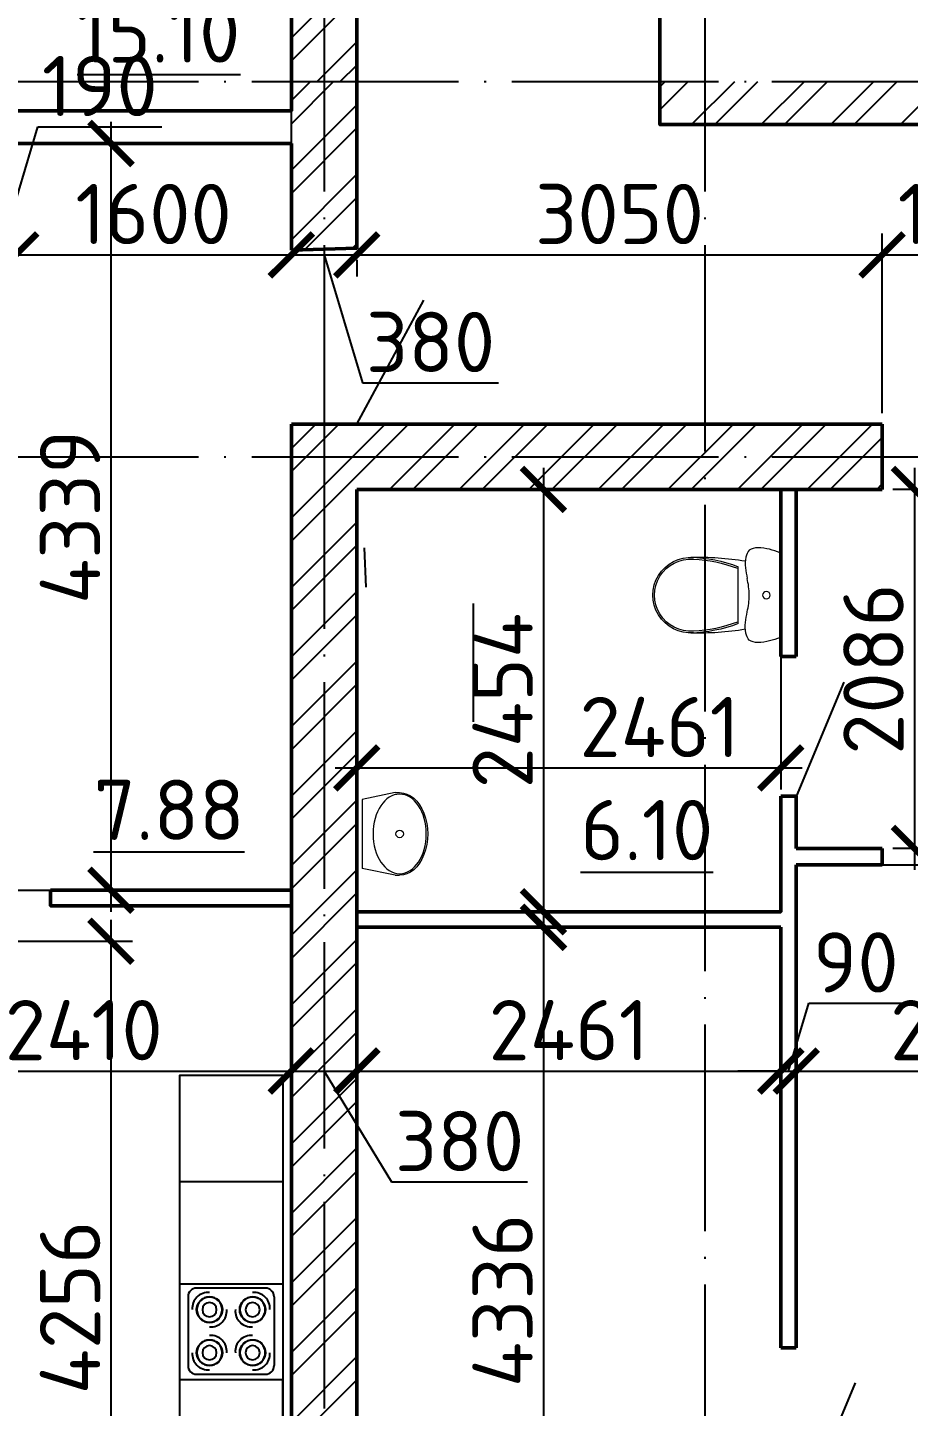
# Model space of a CAD drawing. Header units: millimetres. Extents: x -121275 to -95372, y 16759 to 40426.
# Drawn here: x -118056.9 to -118005.8, y 39368.8 to 39449 of the extents above; entities that cross this region are included whole.
import ezdxf

# ---------------------------------------------------------------- set-up
doc = ezdxf.new("R2010")
doc.units = ezdxf.units.MM
doc.header["$LTSCALE"] = 0.5
doc.linetypes.add('ACAD_ISO04W100', pattern=[30, 24, -3, 0, -3])
for name, color, linetype in [('kuhnja', 190, 'Continuous'), ('оси', 7, 'ACAD_ISO04W100'), ('размеры', 7, 'Continuous'), ('тонкие', 7, 'Continuous')]:
    doc.layers.add(name, color=color, linetype=linetype)
for name, color, linetype, lineweight in [('построения', 6, 'Continuous', 25), ('Сантехника', 255, 'Continuous', 15), ('ТОЛСТЫЕ3', 7, 'Continuous', 50), ('ТОНКИЕе', 7, 'Continuous', 25)]:
    doc.layers.add(name, color=color, linetype=linetype, lineweight=lineweight)
doc.styles.add('Наклонный', font='isocpeur.ttf', dxfattribs={"height": 3.5})
doc.dimstyles.new('СТРОИТЕЛЬНЫЙ', dxfattribs={"dimtxt": 3.5, "dimasz": 2.5, "dimexe": 1.25, "dimexo": 0.625, "dimtad": 1, "dimdec": 0, "dimlfac": 100, "dimdsep": 46, "dimtxsty": 'Наклонный', "dimblk1": 'ARCHTICK', "dimblk2": 'ARCHTICK', "dimsah": 1, "dimcen": 0, "dimdle": 1.25, "dimadec": 0, "dimazin": 0, "dimtfac": 0.75, "dimtdec": 0, "dimtmove": 0, "dimatfit": 3, "dimldrblk": 'ARCHTICK', "dimfxl": 1, "dimtolj": 1, "dimtzin": 0, "dimarcsym": 0})

# ---------------------------------------------------------------- blocks, each defined once
blk = doc.blocks.new('A$C010B7E6C')
at = {"layer": 'Сантехника'}
for p, q in [((738.7, 520.7), (738.7, 29.3)), ((493.7, 440.5), (493.7, 109.6))]:
    blk.add_line(p, q, dxfattribs=at)
blk.add_circle((657.8, 275), 21.7, dxfattribs=at)
for centre, radius, start, end in [((218.7, 275), 220, 85.79897, 274.20103), ((218.7, 275), 210, 85.79897, 274.20103), ((266.3, -1145.5), 1641.2, 80.55729, 91.66188), ((196.2, -339.2), 834.5, 69.11151, 88.45313), ((196.1, -339.3), 824.6, 69.11242, 87.36208), ((196.2, 889.2), 834.5, 271.54687, 290.88849), ((196.1, 889.3), 824.6, 272.63792, 290.88758), ((266.3, 1695.5), 1641.2, 268.33812, 279.44271)]:
    blk.add_arc(centre, radius, start, end, dxfattribs=at)
for points in [[(738.7, 520.7), (608.7, 550), (558.7, 536.1), (538.7, 495), (546.7, 372.7)], [(546.7, 372.7), (558.7, 275), (546.5, 177.3)], [(738.7, 29.3), (608.7, 0), (558.7, 14), (538.7, 55), (546.5, 177.3)]]:
    blk.add_spline(points, degree=3, dxfattribs=at)
blk = doc.blocks.new('A$C456D3840')
at = {"layer": 'Сантехника'}
for p, q in [((189.3, 480), (162.4, 480)), ((189.3, 480), (379.3, 440.1)), ((379.3, 39.9), (379.3, 440.1)), ((189.3, 0), (162.4, 0)), ((189.3, 0), (379.3, 39.9))]:
    blk.add_line(p, q, dxfattribs=at)
blk.add_circle((162.4, 240), 21.7, dxfattribs=at)
at = {"layer": 'Сантехника', "extrusion": (0, 0, -1)}
blk.add_ellipse((162.4, 240), major_axis=(0, -240), ratio=0.679586, start_param=0, end_param=3.141593, dxfattribs=at)
blk.add_ellipse((162.4, 240), major_axis=(0, -231.3), ratio=0.667472, dxfattribs=at)
blk = doc.blocks.new('_ArchTick')
at = {"color": 0, "linetype": 'ByBlock', "const_width": 0.15}
blk.add_lwpolyline([(-0.5, -0.5), (0.5, 0.5)], dxfattribs=at)
blk = doc.blocks.new('*D1007')
at = {"layer": 'Defpoints', "color": 0, "transparency": 16777216}
for p in [(-118059.487, 39443.225), (-118057.587, 39435.751), (-118057.587, 39435.751)]:
    blk.add_point(p, dxfattribs=at)
at = {"layer": 'размеры', "color": 0, "lineweight": -2, "transparency": 16777216}
for p, q in [((-118058.537, 39435.751), (-118056.306, 39443.188)), ((-118056.306, 39443.188), (-118049.106, 39443.188)), ((-118059.487, 39442.6), (-118059.487, 39434.501)), ((-118057.587, 39436.376), (-118057.587, 39437.001)), ((-118060.737, 39435.751), (-118056.337, 39435.751))]:
    blk.add_line(p, q, dxfattribs=at)
at = {"layer": 'размеры', "color": 0, "lineweight": -2, "transparency": 16777216, "xscale": 2.5, "yscale": 2.5, "zscale": 2.5, "rotation": 180}
blk.add_blockref('_ArchTick', (-118059.487, 39435.751), dxfattribs=at)
at = {"layer": 'размеры', "color": 0, "lineweight": -2, "transparency": 16777216, "xscale": 2.5, "yscale": 2.5, "zscale": 2.5}
blk.add_blockref('_ArchTick', (-118057.587, 39435.751), dxfattribs=at)
at = {"layer": 'размеры', "color": 0, "transparency": 16777216, "insert": (-118052.706, 39445.563), "char_height": 3.5, "attachment_point": 5, "style": 'Наклонный'}
blk.add_mtext('\\A1;190', dxfattribs=at)
blk = doc.blocks.new('*D951')
at = {"layer": 'Defpoints', "color": 0, "transparency": 16777216}
for p in [(-118057.587, 39435.751), (-118041.587, 39435.751), (-118041.587, 39435.751)]:
    blk.add_point(p, dxfattribs=at)
at = {"layer": 'размеры', "color": 0, "lineweight": -2, "transparency": 16777216}
for p, q in [((-118057.587, 39436.376), (-118057.587, 39437.001)), ((-118041.587, 39436.376), (-118041.587, 39437.001)), ((-118058.837, 39435.751), (-118040.337, 39435.751))]:
    blk.add_line(p, q, dxfattribs=at)
at = {"layer": 'размеры', "color": 0, "lineweight": -2, "transparency": 16777216, "xscale": 2.5, "yscale": 2.5, "zscale": 2.5, "rotation": 180}
blk.add_blockref('_ArchTick', (-118057.587, 39435.751), dxfattribs=at)
at = {"layer": 'размеры', "color": 0, "lineweight": -2, "transparency": 16777216, "xscale": 2.5, "yscale": 2.5, "zscale": 2.5}
blk.add_blockref('_ArchTick', (-118041.587, 39435.751), dxfattribs=at)
at = {"layer": 'размеры', "color": 0, "transparency": 16777216, "insert": (-118049.587, 39438.126), "char_height": 3.5, "attachment_point": 5, "style": 'Наклонный'}
blk.add_mtext('\\A1;1600', dxfattribs=at)
blk = doc.blocks.new('*D1008')
at = {"layer": 'Defpoints', "color": 0, "transparency": 16777216}
for p in [(-118041.587, 39435.751), (-118037.787, 39436.089), (-118037.787, 39435.751)]:
    blk.add_point(p, dxfattribs=at)
at = {"layer": 'размеры', "color": 0, "lineweight": -2, "transparency": 16777216}
for p, q in [((-118041.587, 39436.376), (-118041.587, 39437.001)), ((-118042.837, 39435.751), (-118036.537, 39435.751)), ((-118039.687, 39435.751), (-118037.456, 39428.313)), ((-118037.787, 39435.464), (-118037.787, 39434.501)), ((-118037.456, 39428.313), (-118029.556, 39428.313))]:
    blk.add_line(p, q, dxfattribs=at)
at = {"layer": 'размеры', "color": 0, "lineweight": -2, "transparency": 16777216, "xscale": 2.5, "yscale": 2.5, "zscale": 2.5, "rotation": 180}
blk.add_blockref('_ArchTick', (-118041.587, 39435.751), dxfattribs=at)
at = {"layer": 'размеры', "color": 0, "lineweight": -2, "transparency": 16777216, "xscale": 2.5, "yscale": 2.5, "zscale": 2.5}
blk.add_blockref('_ArchTick', (-118037.787, 39435.751), dxfattribs=at)
at = {"layer": 'размеры', "color": 0, "transparency": 16777216, "insert": (-118033.506, 39430.688), "char_height": 3.5, "attachment_point": 5, "style": 'Наклонный'}
blk.add_mtext('\\A1;380', dxfattribs=at)
blk = doc.blocks.new('*D1009')
at = {"layer": 'Defpoints', "color": 0, "transparency": 16777216}
for p in [(-118037.787, 39436.089), (-118007.287, 39435.751), (-118007.287, 39425.925)]:
    blk.add_point(p, dxfattribs=at)
at = {"layer": 'размеры', "color": 0, "lineweight": -2, "transparency": 16777216}
for p, q in [((-118007.287, 39426.55), (-118007.287, 39437.001)), ((-118039.037, 39435.751), (-118006.037, 39435.751)), ((-118037.787, 39435.464), (-118037.787, 39434.501))]:
    blk.add_line(p, q, dxfattribs=at)
at = {"layer": 'размеры', "color": 0, "lineweight": -2, "transparency": 16777216, "xscale": 2.5, "yscale": 2.5, "zscale": 2.5, "rotation": 180}
blk.add_blockref('_ArchTick', (-118037.787, 39435.751), dxfattribs=at)
at = {"layer": 'размеры', "color": 0, "lineweight": -2, "transparency": 16777216, "xscale": 2.5, "yscale": 2.5, "zscale": 2.5}
blk.add_blockref('_ArchTick', (-118007.287, 39435.751), dxfattribs=at)
at = {"layer": 'размеры', "color": 0, "transparency": 16777216, "insert": (-118022.537, 39438.126), "char_height": 3.5, "attachment_point": 5, "style": 'Наклонный'}
blk.add_mtext('\\A1;3050', dxfattribs=at)
blk = doc.blocks.new('*D1010')
at = {"layer": 'Defpoints', "color": 0, "transparency": 16777216}
for p in [(-117997.187, 39435.751), (-118007.287, 39425.925), (-117997.187, 39425.925)]:
    blk.add_point(p, dxfattribs=at)
at = {"layer": 'размеры', "color": 0, "lineweight": -2, "transparency": 16777216}
for p, q in [((-118007.287, 39426.55), (-118007.287, 39437.001)), ((-117997.187, 39426.55), (-117997.187, 39437.001)), ((-118008.537, 39435.751), (-117995.937, 39435.751))]:
    blk.add_line(p, q, dxfattribs=at)
at = {"layer": 'размеры', "color": 0, "lineweight": -2, "transparency": 16777216, "xscale": 2.5, "yscale": 2.5, "zscale": 2.5, "rotation": 180}
blk.add_blockref('_ArchTick', (-118007.287, 39435.751), dxfattribs=at)
at = {"layer": 'размеры', "color": 0, "lineweight": -2, "transparency": 16777216, "xscale": 2.5, "yscale": 2.5, "zscale": 2.5}
blk.add_blockref('_ArchTick', (-117997.187, 39435.751), dxfattribs=at)
at = {"layer": 'размеры', "color": 0, "transparency": 16777216, "insert": (-118002.237, 39438.126), "char_height": 3.5, "attachment_point": 5, "style": 'Наклонный'}
blk.add_mtext('\\A1;1010', dxfattribs=at)
blk = doc.blocks.new('*D952')
at = {"layer": 'Defpoints', "color": 0, "transparency": 16777216}
for p in [(-118041.587, 39388.329), (-118065.688, 39385.229), (-118041.587, 39383.625)]:
    blk.add_point(p, dxfattribs=at)
at = {"layer": 'размеры', "color": 0, "lineweight": -2, "transparency": 16777216}
for p, q in [((-118065.688, 39385.854), (-118065.688, 39389.579)), ((-118041.587, 39384.25), (-118041.587, 39389.579)), ((-118066.938, 39388.329), (-118040.337, 39388.329))]:
    blk.add_line(p, q, dxfattribs=at)
at = {"layer": 'размеры', "color": 0, "lineweight": -2, "transparency": 16777216, "xscale": 2.5, "yscale": 2.5, "zscale": 2.5, "rotation": 180}
blk.add_blockref('_ArchTick', (-118065.688, 39388.329), dxfattribs=at)
at = {"layer": 'размеры', "color": 0, "lineweight": -2, "transparency": 16777216, "xscale": 2.5, "yscale": 2.5, "zscale": 2.5}
blk.add_blockref('_ArchTick', (-118041.587, 39388.329), dxfattribs=at)
at = {"layer": 'размеры', "color": 0, "transparency": 16777216, "insert": (-118053.637, 39390.704), "char_height": 3.5, "attachment_point": 5, "style": 'Наклонный'}
blk.add_mtext('\\A1;2410', dxfattribs=at)
blk = doc.blocks.new('*D953')
at = {"layer": 'Defpoints', "color": 0, "transparency": 16777216}
for p in [(-118037.787, 39388.329), (-118041.587, 39383.625), (-118037.787, 39382.372)]:
    blk.add_point(p, dxfattribs=at)
at = {"layer": 'размеры', "color": 0, "lineweight": -2, "transparency": 16777216}
for p, q in [((-118041.587, 39384.25), (-118041.587, 39389.579)), ((-118037.787, 39382.997), (-118037.787, 39389.579)), ((-118042.837, 39388.329), (-118036.537, 39388.329)), ((-118039.687, 39388.329), (-118035.772, 39381.881)), ((-118035.772, 39381.881), (-118027.872, 39381.881))]:
    blk.add_line(p, q, dxfattribs=at)
at = {"layer": 'размеры', "color": 0, "lineweight": -2, "transparency": 16777216, "xscale": 2.5, "yscale": 2.5, "zscale": 2.5, "rotation": 180}
blk.add_blockref('_ArchTick', (-118041.587, 39388.329), dxfattribs=at)
at = {"layer": 'размеры', "color": 0, "lineweight": -2, "transparency": 16777216, "xscale": 2.5, "yscale": 2.5, "zscale": 2.5}
blk.add_blockref('_ArchTick', (-118037.787, 39388.329), dxfattribs=at)
at = {"layer": 'размеры', "color": 0, "transparency": 16777216, "insert": (-118031.822, 39384.256), "char_height": 3.5, "attachment_point": 5, "style": 'Наклонный'}
blk.add_mtext('\\A1;380', dxfattribs=at)
blk = doc.blocks.new('*D954')
at = {"layer": 'Defpoints', "color": 0, "transparency": 16777216}
for p in [(-118013.173, 39388.329), (-118037.787, 39382.372), (-118013.173, 39382.372)]:
    blk.add_point(p, dxfattribs=at)
at = {"layer": 'размеры', "color": 0, "lineweight": -2, "transparency": 16777216}
for p, q in [((-118037.787, 39382.997), (-118037.787, 39389.579)), ((-118013.173, 39382.997), (-118013.173, 39389.579)), ((-118039.037, 39388.329), (-118011.923, 39388.329))]:
    blk.add_line(p, q, dxfattribs=at)
at = {"layer": 'размеры', "color": 0, "lineweight": -2, "transparency": 16777216, "xscale": 2.5, "yscale": 2.5, "zscale": 2.5, "rotation": 180}
blk.add_blockref('_ArchTick', (-118037.787, 39388.329), dxfattribs=at)
at = {"layer": 'размеры', "color": 0, "lineweight": -2, "transparency": 16777216, "xscale": 2.5, "yscale": 2.5, "zscale": 2.5}
blk.add_blockref('_ArchTick', (-118013.173, 39388.329), dxfattribs=at)
at = {"layer": 'размеры', "color": 0, "transparency": 16777216, "insert": (-118025.48, 39390.704), "char_height": 3.5, "attachment_point": 5, "style": 'Наклонный'}
blk.add_mtext('\\A1;2461', dxfattribs=at)
blk = doc.blocks.new('*D955')
at = {"layer": 'Defpoints', "color": 0, "transparency": 16777216}
for p in [(-118012.273, 39388.329), (-118012.273, 39386.054), (-118013.173, 39382.372)]:
    blk.add_point(p, dxfattribs=at)
at = {"layer": 'размеры', "color": 0, "lineweight": -2, "transparency": 16777216}
for p, q in [((-118012.723, 39388.329), (-118011.542, 39392.266)), ((-118011.542, 39392.266), (-118006.092, 39392.266)), ((-118013.173, 39382.997), (-118013.173, 39389.579)), ((-118012.273, 39386.679), (-118012.273, 39389.579)), ((-118013.173, 39388.329), (-118015.673, 39388.329)), ((-118013.173, 39388.329), (-118012.273, 39388.329)), ((-118013.173, 39388.329), (-118012.273, 39388.329)), ((-118012.273, 39388.329), (-118009.773, 39388.329))]:
    blk.add_line(p, q, dxfattribs=at)
at = {"layer": 'размеры', "color": 0, "lineweight": -2, "transparency": 16777216, "xscale": 2.5, "yscale": 2.5, "zscale": 2.5}
blk.add_blockref('_ArchTick', (-118013.173, 39388.329), dxfattribs=at)
at = {"layer": 'размеры', "color": 0, "lineweight": -2, "transparency": 16777216, "xscale": 2.5, "yscale": 2.5, "zscale": 2.5, "rotation": 180}
blk.add_blockref('_ArchTick', (-118012.273, 39388.329), dxfattribs=at)
at = {"layer": 'размеры', "color": 0, "transparency": 16777216, "insert": (-118008.817, 39394.641), "char_height": 3.5, "attachment_point": 5, "style": 'Наклонный'}
blk.add_mtext('\\A1;90', dxfattribs=at)
blk = doc.blocks.new('*D960')
at = {"layer": 'Defpoints', "color": 0, "transparency": 16777216}
for p in [(-117991.413, 39388.329), (-117991.413, 39386.97), (-118012.273, 39386.054)]:
    blk.add_point(p, dxfattribs=at)
at = {"layer": 'размеры', "color": 0, "lineweight": -2, "transparency": 16777216}
for p, q in [((-118012.273, 39386.679), (-118012.273, 39389.579)), ((-117991.413, 39387.595), (-117991.413, 39389.579)), ((-118013.523, 39388.329), (-117990.163, 39388.329))]:
    blk.add_line(p, q, dxfattribs=at)
at = {"layer": 'размеры', "color": 0, "lineweight": -2, "transparency": 16777216, "xscale": 2.5, "yscale": 2.5, "zscale": 2.5, "rotation": 180}
blk.add_blockref('_ArchTick', (-118012.273, 39388.329), dxfattribs=at)
at = {"layer": 'размеры', "color": 0, "lineweight": -2, "transparency": 16777216, "xscale": 2.5, "yscale": 2.5, "zscale": 2.5}
blk.add_blockref('_ArchTick', (-117991.413, 39388.329), dxfattribs=at)
at = {"layer": 'размеры', "color": 0, "transparency": 16777216, "insert": (-118001.843, 39390.704), "char_height": 3.5, "attachment_point": 5, "style": 'Наклонный'}
blk.add_mtext('\\A1;2086', dxfattribs=at)
blk = doc.blocks.new('*D963')
at = {"layer": 'Defpoints', "color": 0, "transparency": 16777216}
for p in [(-118049.298, 39442.225), (-118063.277, 39398.834), (-118052.059, 39398.834)]:
    blk.add_point(p, dxfattribs=at)
at = {"layer": 'размеры', "color": 0, "lineweight": -2, "transparency": 16777216}
for p, q in [((-118052.059, 39443.475), (-118052.059, 39397.584)), ((-118049.923, 39442.225), (-118053.309, 39442.225)), ((-118062.652, 39398.834), (-118050.809, 39398.834))]:
    blk.add_line(p, q, dxfattribs=at)
at = {"layer": 'размеры', "color": 0, "lineweight": -2, "transparency": 16777216, "xscale": 2.5, "yscale": 2.5, "zscale": 2.5}
for p, rotation in [((-118052.059, 39442.225), 90), ((-118052.059, 39398.834), 270)]:
    blk.add_blockref('_ArchTick', p, dxfattribs=dict(at, rotation=rotation))
at = {"layer": 'размеры', "color": 0, "transparency": 16777216, "insert": (-118054.434, 39420.53), "char_height": 3.5, "attachment_point": 5, "rotation": 90, "style": 'Наклонный'}
blk.add_mtext('\\A1;4339', dxfattribs=at)
blk = doc.blocks.new('*D964')
at = {"layer": 'Defpoints', "color": 0, "transparency": 16777216}
for p in [(-118078.157, 39395.871), (-118078.157, 39353.314), (-118052.059, 39353.314)]:
    blk.add_point(p, dxfattribs=at)
at = {"layer": 'размеры', "color": 0, "lineweight": -2, "transparency": 16777216}
for p, q in [((-118052.059, 39397.121), (-118052.059, 39352.064)), ((-118077.532, 39395.871), (-118050.809, 39395.871)), ((-118077.532, 39353.314), (-118050.809, 39353.314))]:
    blk.add_line(p, q, dxfattribs=at)
at = {"layer": 'размеры', "color": 0, "lineweight": -2, "transparency": 16777216, "xscale": 2.5, "yscale": 2.5, "zscale": 2.5}
for p, rotation in [((-118052.059, 39395.871), 90), ((-118052.059, 39353.314), 270)]:
    blk.add_blockref('_ArchTick', p, dxfattribs=dict(at, rotation=rotation))
at = {"layer": 'размеры', "color": 0, "transparency": 16777216, "insert": (-118054.434, 39374.593), "char_height": 3.5, "attachment_point": 5, "rotation": 90, "style": 'Наклонный'}
blk.add_mtext('\\A1;4256', dxfattribs=at)
blk = doc.blocks.new('*D1016')
at = {"layer": 'Defpoints', "color": 0, "transparency": 16777216}
for p in [(-118037.787, 39396.681), (-118037.787, 39353.325), (-118026.95, 39353.325)]:
    blk.add_point(p, dxfattribs=at)
at = {"layer": 'размеры', "color": 0, "lineweight": -2, "transparency": 16777216}
for p, q in [((-118026.95, 39397.931), (-118026.95, 39352.075)), ((-118037.162, 39396.681), (-118025.7, 39396.681)), ((-118037.162, 39353.325), (-118025.7, 39353.325))]:
    blk.add_line(p, q, dxfattribs=at)
at = {"layer": 'размеры', "color": 0, "lineweight": -2, "transparency": 16777216, "xscale": 2.5, "yscale": 2.5, "zscale": 2.5}
for p, rotation in [((-118026.95, 39396.681), 90), ((-118026.95, 39353.325), 270)]:
    blk.add_blockref('_ArchTick', p, dxfattribs=dict(at, rotation=rotation))
at = {"layer": 'размеры', "color": 0, "transparency": 16777216, "insert": (-118029.325, 39375.003), "char_height": 3.5, "attachment_point": 5, "rotation": 90, "style": 'Наклонный'}
blk.add_mtext('\\A1;4336', dxfattribs=at)
blk = doc.blocks.new('*D971')
at = {"layer": 'Defpoints', "color": 0, "transparency": 16777216}
for p in [(-118014.268, 39422.125), (-118026.95, 39397.581), (-118014.268, 39397.581)]:
    blk.add_point(p, dxfattribs=at)
at = {"layer": 'размеры', "color": 0, "lineweight": -2, "transparency": 16777216}
for p, q in [((-118026.95, 39423.375), (-118026.95, 39396.331)), ((-118014.893, 39422.125), (-118028.2, 39422.125)), ((-118014.893, 39397.581), (-118028.2, 39397.581))]:
    blk.add_line(p, q, dxfattribs=at)
at = {"layer": 'размеры', "color": 0, "lineweight": -2, "transparency": 16777216, "xscale": 2.5, "yscale": 2.5, "zscale": 2.5}
for p, rotation in [((-118026.95, 39422.125), 90), ((-118026.95, 39397.581), 270)]:
    blk.add_blockref('_ArchTick', p, dxfattribs=dict(at, rotation=rotation))
at = {"layer": 'размеры', "color": 0, "transparency": 16777216, "insert": (-118029.325, 39409.853), "char_height": 3.5, "attachment_point": 5, "rotation": 90, "style": 'Наклонный'}
blk.add_mtext('\\A1;2454', dxfattribs=at)
blk = doc.blocks.new('*D1017')
at = {"layer": 'Defpoints', "color": 0, "transparency": 16777216}
for p in [(-118037.787, 39422.125), (-118013.173, 39422.125), (-118013.173, 39405.942)]:
    blk.add_point(p, dxfattribs=at)
at = {"layer": 'размеры', "color": 0, "lineweight": -2, "transparency": 16777216}
for p, q in [((-118037.787, 39421.5), (-118037.787, 39404.692)), ((-118013.173, 39421.5), (-118013.173, 39404.692)), ((-118039.037, 39405.942), (-118011.923, 39405.942))]:
    blk.add_line(p, q, dxfattribs=at)
at = {"layer": 'размеры', "color": 0, "lineweight": -2, "transparency": 16777216, "xscale": 2.5, "yscale": 2.5, "zscale": 2.5, "rotation": 180}
blk.add_blockref('_ArchTick', (-118037.787, 39405.942), dxfattribs=at)
at = {"layer": 'размеры', "color": 0, "lineweight": -2, "transparency": 16777216, "xscale": 2.5, "yscale": 2.5, "zscale": 2.5}
blk.add_blockref('_ArchTick', (-118013.173, 39405.942), dxfattribs=at)
at = {"layer": 'размеры', "color": 0, "transparency": 16777216, "insert": (-118020.205, 39408.317), "char_height": 3.5, "attachment_point": 5, "style": 'Наклонный'}
blk.add_mtext('\\A1;2461', dxfattribs=at)
blk = doc.blocks.new('*D1018')
at = {"layer": 'Defpoints', "color": 0, "transparency": 16777216}
for p in [(-117991.413, 39422.125), (-118005.416, 39401.264), (-117991.413, 39401.264)]:
    blk.add_point(p, dxfattribs=at)
at = {"layer": 'размеры', "color": 0, "lineweight": -2, "transparency": 16777216}
for p, q in [((-118005.416, 39423.375), (-118005.416, 39400.014)), ((-117992.038, 39422.125), (-118006.666, 39422.125)), ((-117992.038, 39401.264), (-118006.666, 39401.264))]:
    blk.add_line(p, q, dxfattribs=at)
at = {"layer": 'размеры', "color": 0, "lineweight": -2, "transparency": 16777216, "xscale": 2.5, "yscale": 2.5, "zscale": 2.5}
for p, rotation in [((-118005.416, 39422.125), 90), ((-118005.416, 39401.264), 270)]:
    blk.add_blockref('_ArchTick', p, dxfattribs=dict(at, rotation=rotation))
at = {"layer": 'размеры', "color": 0, "transparency": 16777216, "insert": (-118007.791, 39411.694), "char_height": 3.5, "attachment_point": 5, "rotation": 90, "style": 'Наклонный'}
blk.add_mtext('\\A1;2086', dxfattribs=at)
blk = doc.blocks.new('*D966')
at = {"layer": 'Defpoints', "color": 0, "transparency": 16777216}
for p in [(-118011.225, 39400.316), (-118011.225, 39353.305), (-117984.104, 39353.305)]:
    blk.add_point(p, dxfattribs=at)
at = {"layer": 'размеры', "color": 0, "lineweight": -2, "transparency": 16777216}
for p, q in [((-117984.104, 39401.566), (-117984.104, 39352.055)), ((-118010.6, 39400.316), (-117982.854, 39400.316)), ((-118010.6, 39353.305), (-117982.854, 39353.305))]:
    blk.add_line(p, q, dxfattribs=at)
at = {"layer": 'размеры', "color": 0, "lineweight": -2, "transparency": 16777216, "xscale": 2.5, "yscale": 2.5, "zscale": 2.5}
for p, rotation in [((-117984.104, 39400.316), 90), ((-117984.104, 39353.305), 270)]:
    blk.add_blockref('_ArchTick', p, dxfattribs=dict(at, rotation=rotation))
at = {"layer": 'размеры', "color": 0, "transparency": 16777216, "insert": (-117986.479, 39376.81), "char_height": 3.5, "attachment_point": 5, "rotation": 90, "style": 'Наклонный'}
blk.add_mtext('\\A1;4701', dxfattribs=at)

msp = doc.modelspace()

# ---------------------------------------------------------------- hatches: boundary and pattern name
at = {"layer": 'тонкие', "transparency": 33554687}
h = msp.add_hatch(dxfattribs=at)
h.set_pattern_fill('ANSI32', scale=0.3)
h.set_pattern_definition([(45, (2097.6295, 1014.2258), (-2.02055763, 2.02055763), []), (45, (2098.9765, 1014.2258), (-2.02055763, 2.02055763), [])])
h.paths.add_polyline_path([(-117997.187, 39445.825), (-118017.587, 39445.825), (-118017.587, 39443.325), (-117997.187, 39443.325)])
h.paths.add_polyline_path([(-118017.587, 39445.825), (-118020.188, 39445.825), (-118020.188, 39443.325), (-118017.587, 39443.325)])
h.paths.add_polyline_path([(-117986.136, 39445.825), (-117995.287, 39445.825), (-117995.287, 39443.325), (-117986.136, 39443.325)])
h.paths.add_polyline_path([(-117986.136, 39447.125), (-117993.387, 39447.125), (-117993.387, 39487.025), (-117995.287, 39487.025), (-117995.287, 39445.825), (-117986.136, 39445.825)])
h.paths.add_polyline_path([(-117995.287, 39445.825), (-117997.187, 39445.825), (-117997.187, 39443.325), (-117995.287, 39443.325)])
h.paths.add_polyline_path([(-117967.687, 39445.825), (-117974.036, 39445.825), (-117974.036, 39443.325), (-117968.187, 39443.325), (-117968.187, 39440.699), (-117967.687, 39440.699)])
h.paths.add_polyline_path([(-117964.387, 39445.825), (-117967.687, 39445.825), (-117967.687, 39440.699), (-117964.387, 39440.699)])
h.paths.add_polyline_path([(-117967.687, 39487.025), (-117968.187, 39487.025), (-117968.187, 39485.725), (-117968.187, 39447.125), (-117974.036, 39447.125), (-117974.036, 39445.825), (-117967.687, 39445.825)])
h.paths.add_polyline_path([(-117964.387, 39485.725), (-117957.538, 39485.815), (-117957.538, 39487.025), (-117967.687, 39487.025), (-117967.687, 39445.825), (-117964.387, 39445.825)])
h.paths.add_polyline_path([(-118057.587, 39424.025), (-118110.487, 39424.025), (-118110.487, 39422.125), (-118057.587, 39422.125)])
h.paths.add_polyline_path([(-118057.587, 39425.925), (-118059.487, 39425.925), (-118110.487, 39425.925), (-118110.487, 39424.025), (-118057.587, 39424.025)])
h.paths.add_polyline_path([(-117984.687, 39424.025), (-117995.287, 39424.025), (-117995.287, 39422.125), (-117991.413, 39422.125), (-117984.687, 39422.125)])
h.paths.add_polyline_path([(-117984.687, 39425.925), (-117995.287, 39425.925), (-117995.287, 39424.025), (-117984.687, 39424.025)])
h.paths.add_polyline_path([(-117995.287, 39425.925), (-117997.187, 39425.925), (-117997.187, 39424.025), (-117995.287, 39424.025)])
h.paths.add_polyline_path([(-117995.287, 39424.025), (-117997.187, 39424.025), (-117997.187, 39422.125), (-117995.287, 39422.125)])
h.paths.add_polyline_path([(-117967.687, 39424.025), (-117974.587, 39424.025), (-117974.587, 39422.125), (-117969.587, 39422.125), (-117969.587, 39418.196), (-117967.687, 39418.196)])
h.paths.add_polyline_path([(-117967.687, 39430.599), (-117968.187, 39430.599), (-117968.187, 39425.925), (-117974.587, 39425.925), (-117974.587, 39424.025), (-117967.687, 39424.025)])
h.paths.add_polyline_path([(-117965.787, 39422.125), (-117860.324, 39422.125), (-117860.324, 39424.025), (-117967.687, 39424.025), (-117967.687, 39418.196), (-117965.787, 39418.196)])
h.paths.add_polyline_path([(-117860.324, 39425.925), (-117964.387, 39425.925), (-117964.387, 39430.599), (-117967.687, 39430.599), (-117967.687, 39424.025), (-117860.324, 39424.025)])
h.paths.add_polyline_path([(-118039.687, 39487.025), (-118041.587, 39487.025), (-118041.587, 39445.825), (-118039.687, 39445.825)])
h.paths.add_polyline_path([(-118037.787, 39487.025), (-118039.687, 39487.025), (-118039.687, 39445.825), (-118037.787, 39445.825)])
h.paths.add_polyline_path([(-118039.687, 39503.891), (-118041.587, 39503.891), (-118041.587, 39487.025), (-118039.687, 39487.025)])
h.paths.add_polyline_path([(-118037.787, 39503.891), (-118039.687, 39503.891), (-118039.687, 39487.025), (-118037.787, 39487.025)])
h.paths.add_polyline_path([(-117997.187, 39487.025), (-117997.187, 39445.825), (-117995.287, 39445.825), (-117995.287, 39487.025)])
h = msp.add_hatch(dxfattribs=at)
h.set_pattern_fill('ANSI32', scale=0.3)
h.paths.add_polyline_path([(-118029.787, 39349.425), (-118029.787, 39352.025), (-118056.212, 39352.025), (-118056.212, 39349.425), (-118033.587, 39349.425), (-118033.587, 39331.125), (-118029.787, 39331.125)])
h.paths.add_polyline_path([(-118029.787, 39353.318), (-118037.787, 39353.325), (-118037.787, 39422.125), (-118017.587, 39422.125), (-118017.587, 39424.025), (-118039.687, 39424.025), (-118039.687, 39352.025), (-118029.787, 39352.025)])
h.paths.add_polyline_path([(-118039.687, 39424.025), (-118041.587, 39424.025), (-118041.587, 39353.299), (-118048.087, 39353.299), (-118056.212, 39353.305), (-118056.212, 39352.025), (-118039.687, 39352.025)])
h.paths.add_polyline_path([(-118017.587, 39425.925), (-118037.787, 39425.925), (-118039.687, 39425.925), (-118039.687, 39424.025), (-118017.587, 39424.025)])
h.paths.add_polyline_path([(-118007.287, 39424.025), (-118017.587, 39424.025), (-118017.587, 39422.125), (-118013.173, 39422.125), (-118012.273, 39422.125), (-118007.287, 39422.125)])
h.paths.add_polyline_path([(-118007.287, 39425.925), (-118017.587, 39425.925), (-118017.587, 39424.025), (-118007.287, 39424.025)])
h.paths.add_polyline_path([(-118037.787, 39445.825), (-118039.687, 39445.825), (-118039.687, 39436.08), (-118037.787, 39436.135)])
h.paths.add_polyline_path([(-118039.687, 39445.825), (-118041.587, 39445.825), (-118041.587, 39436.025), (-118039.687, 39436.08)])
h.paths.add_polyline_path([(-118039.687, 39425.925), (-118041.587, 39425.925), (-118041.587, 39424.025), (-118039.687, 39424.025)])

# ---------------------------------------------------------------- linework, layer by layer
at = {"layer": 'kuhnja', "color": 7, "linetype": 'Continuous'}
for p, q in [((-118041.587, 39389.062), (-118041.587, 39370.9)), ((-118042.087, 39388.062), (-118042.087, 39370.4)), ((-118041.587, 39370.9), (-118041.587, 39353.299)), ((-118042.087, 39353.299), (-118042.087, 39370.4))]:
    msp.add_line(p, q, dxfattribs=at)
at = {"layer": 'kuhnja', "color": 7, "ltscale": 600}
for p, q in [((-118042.587, 39375.213), (-118042.587, 39371.213)), ((-118042.087, 39370.4), (-118042.087, 39364.4))]:
    msp.add_line(p, q, dxfattribs=at)
msp.add_lwpolyline([(-118042.587, 39375.213, 0.414214), (-118043.087, 39375.713), (-118047.087, 39375.713, 0.414214), (-118047.587, 39375.213), (-118047.587, 39371.213, 0.414214), (-118047.087, 39370.713), (-118043.087, 39370.713, 0.414214), (-118042.587, 39371.213)], format="xyb", dxfattribs=at)
for points in [[(-118046.337, 39373.725, 1), (-118046.337, 39375.2, 1)], [(-118046.337, 39374.875, 1), (-118046.337, 39374.05, 1)], [(-118043.837, 39373.725, 1), (-118043.837, 39375.2, 1)], [(-118043.837, 39374.05, 1), (-118043.837, 39374.875, 1)], [(-118046.337, 39371.225, 1), (-118046.337, 39372.7, 1)], [(-118046.337, 39372.375, 1), (-118046.337, 39371.55, 1)], [(-118043.837, 39372.7, 1), (-118043.837, 39371.225, 1)], [(-118043.837, 39371.55, 1), (-118043.837, 39372.375, 1)]]:
    msp.add_lwpolyline(points, format="xyb", close=True, dxfattribs=at)
msp.add_lwpolyline([(-118048.087, 39370.4), (-118048.087, 39364.4), (-118042.087, 39364.4), (-118048.055, 39364.4)], dxfattribs=at)
for centre in [(-118046.337, 39374.463), (-118043.837, 39374.463), (-118046.337, 39371.963), (-118043.837, 39371.963)]:
    msp.add_circle(centre, 0.75, dxfattribs=at)
for centre, start, end in [((-118046.41, 39374.536), 85.49745, 184.50255), ((-118043.764, 39374.536), 355.49745, 94.50255), ((-118046.264, 39374.39), 265.49745, 4.50255), ((-118043.91, 39374.39), 175.49745, 274.50255), ((-118046.264, 39372.036), 355.49745, 94.50255), ((-118043.91, 39372.036), 85.49745, 184.50255), ((-118046.41, 39371.89), 175.49745, 274.50255), ((-118043.764, 39371.89), 265.49745, 4.50255)]:
    msp.add_arc(centre, 0.93, start, end, dxfattribs=at)
at = {"layer": 'оси', "color": 7}
for points in [[(-118039.687, 39542.025), (-118039.687, 39426.025)], [(-118017.587, 39542.025), (-118017.587, 39352.025)], [(-118119.384, 39445.825), (-117828.747, 39445.825)], [(-118039.687, 39426.025), (-118039.687, 39352.025)], [(-118119.384, 39424.025), (-117828.747, 39424.025)]]:
    msp.add_lwpolyline(points, dxfattribs=at)
at = {"layer": 'построения', "color": 7, "lineweight": 50}
for points in [[(-118041.587, 39447.325), (-118041.587, 39503.891)], [(-118041.587, 39444.125), (-118041.587, 39447.325)], [(-118037.787, 39447.325), (-118037.787, 39436.089)], [(-118041.587, 39436.025), (-118041.587, 39442.225)], [(-118037.787, 39425.925), (-118037.787, 39425.925)], [(-118007.287, 39425.925), (-118037.787, 39425.925)], [(-118041.587, 39353.299), (-118041.587, 39422.125)], [(-118037.787, 39422.125), (-118037.787, 39353.325)], [(-118037.787, 39422.125), (-118007.287, 39422.125)]]:
    msp.add_lwpolyline(points, dxfattribs=at)
at = {"layer": 'ТОЛСТЫЕ3', "color": 7}
for points in [[(-118041.587, 39436.025), (-118037.787, 39436.135)], [(-118037.787, 39425.925), (-118041.587, 39425.925)]]:
    msp.add_lwpolyline(points, dxfattribs=at)
at = {"layer": 'тонкие', "color": 7}
for p, q in [((-118037.354, 39418.724), (-118037.257, 39416.443)), ((-118031.041, 39415.5), (-118031.041, 39408.622))]:
    msp.add_line(p, q, dxfattribs=at)
at = {"layer": 'ТОНКИЕе', "color": 7, "lineweight": 50}
for points in [[(-118041.587, 39503.891), (-118037.787, 39503.891), (-118037.787, 39503.891), (-118037.787, 39447.325), (-118037.787, 39447.325)], [(-117997.187, 39443.325), (-118020.188, 39443.325), (-118020.188, 39450.512)], [(-118041.587, 39447.325), (-118041.587, 39447.325)], [(-118041.587, 39444.125), (-118042.701, 39444.125), (-118041.587, 39444.125), (-118059.487, 39444.125)], [(-118041.587, 39425.925), (-118041.587, 39422.125)], [(-118007.287, 39422.125), (-118007.287, 39425.925)], [(-118037.787, 39422.125), (-118013.173, 39422.125), (-118013.173, 39412.408)], [(-118013.173, 39422.125), (-118012.273, 39422.125), (-118012.273, 39412.408)], [(-118012.273, 39412.408), (-118013.173, 39412.408)], [(-118013.173, 39404.308), (-118013.173, 39397.581), (-118037.787, 39397.581)], [(-118013.173, 39404.308), (-118012.273, 39404.308)], [(-118012.273, 39404.308), (-118012.273, 39401.264)], [(-118012.273, 39402.18), (-118012.273, 39401.264)], [(-118007.287, 39401.264), (-118012.273, 39401.264)], [(-118007.287, 39401.264), (-118007.287, 39400.307)], [(-118012.273, 39400.316), (-118012.273, 39397.581), (-118012.273, 39396.681)], [(-118012.273, 39400.316), (-118007.287, 39400.307)], [(-118055.565, 39398.834), (-118041.587, 39398.834), (-118041.587, 39398.834), (-118041.587, 39397.934), (-118055.565, 39397.934)], [(-118013.173, 39396.681), (-118037.787, 39396.681)], [(-118013.173, 39372.252), (-118013.173, 39396.681)], [(-118012.273, 39396.681), (-118012.273, 39372.252)], [(-118013.173, 39372.252), (-118012.273, 39372.252)]]:
    msp.add_lwpolyline(points, dxfattribs=at)
at = {"layer": 'ТОНКИЕе', "color": 7}
for points in [[(-118041.587, 39436.025), (-118041.587, 39447.325), (-118041.587, 39447.325)], [(-118037.787, 39447.325), (-118037.787, 39436.089)], [(-118037.787, 39425.925), (-118033.905, 39433.117)], [(-118056.212, 39352.025), (-118056.212, 39353.313), (-118041.587, 39353.299), (-118041.587, 39425.925)], [(-118009.511, 39410.922), (-118012.273, 39404.281)], [(-118042.087, 39388.062), (-118048.087, 39388.062), (-118048.087, 39370.4), (-118042.087, 39370.4)], [(-118042.087, 39381.893), (-118048.087, 39381.893)], [(-118042.087, 39375.95), (-118048.087, 39375.95)], [(-118008.854, 39370.206), (-118012.264, 39362.01)]]:
    msp.add_lwpolyline(points, dxfattribs=at)
at = {"layer": 'ТОНКИЕе', "color": 7, "lineweight": 50}
for points in [[(-118041.587, 39442.225), (-118057.587, 39442.225)], [(-118055.565, 39398.834), (-118055.565, 39397.934)]]:
    msp.add_lwpolyline(points, close=True, dxfattribs=at)

# ---------------------------------------------------------------- block references
at = {"layer": 'Сантехника', "color": 7, "ltscale": 100, "yscale": 0.01, "zscale": 0.01, "rotation": 180}
for name, p, xscale in [('A$C010B7E6C', (-118020.586, 39418.73), -0.01), ('A$C456D3840', (-118033.675, 39404.505), 0.01)]:
    msp.add_blockref(name, p, dxfattribs=dict(at, xscale=xscale))

# ---------------------------------------------------------------- texts
at = {"color": 7, "char_height": 3.5, "attachment_point": 1, "style": 'Наклонный'}
for s, insert in [('{\\fISOCPEUR|b1|i0|c204|p34;\\L15.10}', (-118054.028, 39450.427)), ('{\\fISOCPEUR|b1|i0|c204|p34;\\L7.88}', (-118053.068, 39405.257)), ('{\\fISOCPEUR|b1|i0|c204|p34;\\L6.10}', (-118024.808, 39404.079))]:
    msp.add_mtext_dynamic_manual_height_columns(s, width=11, gutter_width=35, heights=[0], dxfattribs=dict(at, insert=insert))

# ---------------------------------------------------------------- dimensions: what is measured, and where the dimension line sits
at = {"layer": 'размеры', "color": 7}
for base, p1, p2, picture, middle in [((-118057.587, 39435.751), (-118059.487, 39443.225), (-118057.587, 39435.751), '*D1007', (-118055.681, 39445.563)), ((-118041.587, 39435.751), (-118057.587, 39435.751), (-118041.587, 39435.751), '*D951', (-118049.587, 39438.126)), ((-118007.287, 39435.751), (-118037.787, 39436.089), (-118007.287, 39425.925), '*D1009', (-118022.537, 39438.126)), ((-117997.187, 39435.751), (-118007.287, 39425.925), (-117997.187, 39425.925), '*D1010', (-118002.237, 39438.126)), ((-118037.787, 39435.751), (-118041.587, 39435.751), (-118037.787, 39436.089), '*D1008', (-118036.831, 39430.688)), ((-118012.273, 39388.329), (-118013.173, 39382.372), (-118012.273, 39386.054), '*D955', (-118010.917, 39394.641)), ((-118041.587, 39388.329), (-118065.688, 39385.229), (-118041.587, 39383.625), '*D952', (-118053.637, 39390.704)), ((-118013.173, 39388.329), (-118037.787, 39382.372), (-118013.173, 39382.372), '*D954', (-118025.48, 39390.704)), ((-117991.413, 39388.329), (-118012.273, 39386.054), (-117991.413, 39386.97), '*D960', (-118001.843, 39390.704))]:
    dim = msp.add_linear_dim(base=base, p1=p1, p2=p2, dimstyle='СТРОИТЕЛЬНЫЙ', override={"dimtmove": 1}, dxfattribs=at)
    dim.commit()
    dim.dimension.update_dxf_attribs({"geometry": picture, "text_midpoint": middle})
for base, p1, p2, picture, middle in [((-118052.059, 39398.834), (-118049.298, 39442.225), (-118063.277, 39398.834), '*D963', (-118054.434, 39420.53)), ((-118026.95, 39397.581), (-118014.268, 39422.125), (-118014.268, 39397.581), '*D971', (-118029.325, 39409.853)), ((-118005.416, 39401.264), (-117991.413, 39422.125), (-117991.413, 39401.264), '*D1018', (-118007.791, 39411.694)), ((-117984.104, 39353.305), (-118011.225, 39400.316), (-118011.225, 39353.305), '*D966', (-117986.479, 39376.81)), ((-118026.95, 39353.325), (-118037.787, 39396.681), (-118037.787, 39353.325), '*D1016', (-118029.325, 39375.003)), ((-118052.059, 39353.314), (-118078.157, 39395.871), (-118078.157, 39353.314), '*D964', (-118054.434, 39374.593))]:
    dim = msp.add_linear_dim(base=base, p1=p1, p2=p2, angle=90, dimstyle='СТРОИТЕЛЬНЫЙ', dxfattribs=at)
    dim.commit()
    dim.dimension.update_dxf_attribs({"geometry": picture, "text_midpoint": middle})
dim = msp.add_linear_dim(base=(-118013.173, 39405.942), p1=(-118037.787, 39422.125), p2=(-118013.173, 39422.125), dimstyle='СТРОИТЕЛЬНЫЙ', dxfattribs=at)
dim.commit()
dim.dimension.update_dxf_attribs({"geometry": '*D1017', "text_midpoint": (-118020.205, 39405.942), "dimtype": 160})
dim = msp.add_linear_dim(base=(-118037.787, 39388.329), p1=(-118041.587, 39383.625), p2=(-118037.787, 39382.372), dimstyle='СТРОИТЕЛЬНЫЙ', override={"dimtmove": 1}, dxfattribs=at)
dim.commit()
dim.dimension.update_dxf_attribs({"geometry": '*D953', "text_midpoint": (-118035.147, 39381.881), "dimtype": 160})

doc.saveas('drawing.dxf')
